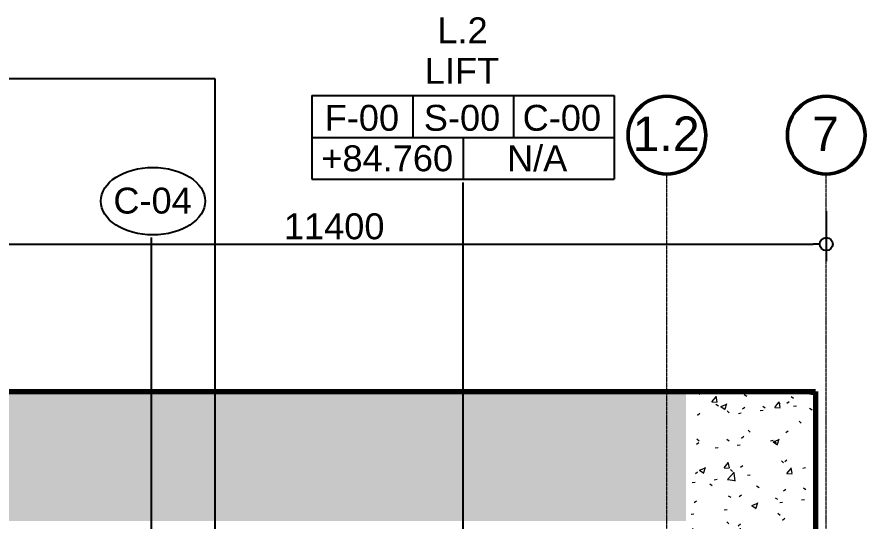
# Model space of a CAD drawing. Header units: millimetres. Extents: x -920231 to -841213, y -17301 to 22361.
# Drawn here: x -856657 to -846832, y 16472 to 22308 of the extents above; entities that cross this region are included whole.
import ezdxf

# ---------------------------------------------------------------- set-up
doc = ezdxf.new("R2010")
doc.units = ezdxf.units.MM
doc.linetypes.add('DPA_Grid _ Level 100', pattern=[10, 5.5, -1.6, 1.3, -1.6])
for name, color, linetype, lineweight in [('A-ANNO-DIMS', 1, 'Continuous', 9), ('A-ANNO-NOTE', 3, 'Continuous', 25), ('A-ROOM-IDEN', 3, 'Continuous', 25), ('A-ROOM-LINE', 3, 'Continuous', 25), ('A-WALL', 5, 'Continuous', 35), ('A-WALL-PATT', 1, 'Continuous', 35), ('S-GRID', 251, 'Continuous', 9), ('S-GRID-IDEN', 3, 'Continuous', 50)]:
    doc.layers.add(name, color=color, linetype=linetype, lineweight=lineweight)
doc.styles.add('Arial', font='arial.ttf', dxfattribs={"height": 400})
doc.styles.add('Arial_2', font='arial.ttf', dxfattribs={"height": 300})
doc.dimstyles.new('DPA-DIM-3_0_C-C', dxfattribs={"dimscale": 304.8, "dimtxt": 306.07782, "dimasz": 0.492126, "dimexe": 0.656168, "dimexo": 0.0625, "dimgap": 0.164042, "dimtad": 1, "dimdec": 0, "dimzin": 0, "dimdsep": 46, "dimtxsty": 'Arial_2', "dimblk1": 'DOTBLANK', "dimblk2": 'DOTBLANK', "dimsah": 1, "dimcen": 0.09, "dimdle": 0.656168, "dimadec": 8, "dimazin": 0, "dimtfac": 1, "dimtdec": 4, "dimtix": 1, "dimtmove": 0, "dimatfit": 3, "dimfxl": 1.312336, "dimfxlon": 1, "dimtvp": 1, "dimtolj": 1, "dimtzin": 0, "dimarcsym": 2})
pattern_1 = [(50, (0, 0), (728.7365, -63.75582), [76.2, -838.2]), (355, (0, 0), (-140.9716, 764.2276), [60.96, -670.56]), (100.451, (60.7, -5.3), (587.77, 700.46675), [64.76, -712.36]), (46.184, (0, 203.2), (1084.3162, -168.171), [114.3, -1257.3]), (96.636, (90.4, 189.2), (949.6099, 989.7098), [97.14, -1068.54]), (351.184, (0, 203.2), (949.6206, 989.7012), [91.44, -1005.84]), (21, (101.6, 152.4), (606.45787, -409.06057), [76.2, -838.2]), (326, (101.6, 152.4), (247.20834, 736.7529), [60.96, -670.56]), (71.451, (152.14, 118.3), (853.66825, 327.68547), [64.76, -712.36]), (37.5, (0, 0), (12.35469, 338.22012), [33.528, -628.904, 33.528, -647.192, -673.1]), (37.5, (0, 0), (12.35469, 338.22012), [-1343.152, 33.528, -639.572]), (7.5, (0, 0), (267.27887, 400.72213), [33.528, -354.584, 33.528, -613.664, -256.54]), (7.5, (0, 0), (267.27887, 400.72213), [-1035.304, 33.528, -223.012]), (327.5, (-226.57, 0), (542.36333, -22.915345), [33.528, -220.472, 33.528, -758.952, -1051.56]), (327.5, (-226.57, 0), (542.36333, -22.915345), [-1046.48, 33.528, -1018.032]), (317.5, (-328.17, 0), (592.51696, 101.7071), [33.528, -296.672, 33.528, -492.76, -746.76]), (317.5, (-328.17, 0), (592.51696, 101.7071), [-856.488, 33.528, -713.232])]

# ---------------------------------------------------------------- blocks, each defined once
blk = doc.blocks.new('DPA_Room Tag Box - Standard-4486259-4230-01 ENLARGED MULTI-PURPOSE LEVEL - REFLECTED CEILING PLAN - SHEET 1')
at = {"layer": 'A-ROOM-LINE'}
for p, q in [((-17.5, -2.936), (-17.5, -12.604)), ((-17.5, -2.936), (17.5, -2.936)), ((-5.833, -2.936), (-5.833, -7.77)), ((5.833, -2.936), (5.833, -7.77)), ((17.5, -2.936), (17.5, -12.604)), ((-17.5, -7.77), (17.5, -7.77)), ((0, -7.77), (0, -12.604)), ((-17.5, -12.604), (17.5, -12.604))]:
    blk.add_line(p, q, dxfattribs=at)
blk = doc.blocks.new('Ceiling Tags - Ceiling Tags-9510765-4230-01 ENLARGED MULTI-PURPOSE LEVEL - REFLECTED CEILING PLAN - SHEET 1')
at = {"layer": 'A-ANNO-NOTE'}
blk.add_ellipse((0, 0), major_axis=(6.049, 0), ratio=0.646436, dxfattribs=at)
blk = doc.blocks.new('Grid - 100 Scale-2291345-4230-01 ENLARGED MULTI-PURPOSE LEVEL - REFLECTED CEILING PLAN - SHEET 1')
at = {"layer": 'S-GRID-IDEN'}
blk.add_circle((0, 0), 4.5, dxfattribs=at)
blk = doc.blocks.new('_DotBlank')
at = {"color": 0, "linetype": 'ByBlock', "lineweight": -2}
blk.add_line((-0.5, 0), (-1, 0), dxfattribs=at)
blk.add_circle((0, 0), 0.5, dxfattribs=at)
blk = doc.blocks.new('*D2199')
at = {"layer": 'A-ANNO-DIMS', "color": 0, "lineweight": -2, "transparency": 16777216}
for p, q in [((11400, 16480.7), (11400, 15899.8)), ((22800, 16480.7), (22800, 15899.8)), ((11550, 16099.8), (22650, 16099.8))]:
    blk.add_line(p, q, dxfattribs=at)
at = {"layer": 'Defpoints', "color": 0, "transparency": 16777216}
for p in [(11400, 16499.8), (22800, 16499.8), (22800, 16099.8)]:
    blk.add_point(p, dxfattribs=at)
at = {"layer": 'A-ANNO-DIMS', "color": 0, "lineweight": -2, "transparency": 16777216, "xscale": 150, "yscale": 150, "zscale": 150, "rotation": 180}
blk.add_blockref('_DotBlank', (11400, 16099.8), dxfattribs=at)
at = {"layer": 'A-ANNO-DIMS', "color": 0, "lineweight": -2, "transparency": 16777216, "xscale": 150, "yscale": 150, "zscale": 150}
blk.add_blockref('_DotBlank', (22800, 16099.8), dxfattribs=at)
at = {"layer": 'A-ANNO-DIMS', "color": 0, "transparency": 16777216, "insert": (17100, 16302.9), "char_height": 300, "width": 1384.414, "attachment_point": 5, "style": 'Arial_2'}
blk.add_mtext('\\A1;11400', dxfattribs=at)
blk = doc.blocks.new('*U2141')
at = {"layer": 'S-GRID', "linetype": 'DPA_Grid _ Level 100'}
for p, q in [((20955, -20855.1), (20955, 16910.1)), ((22800, -20855.1), (22800, 16910.1))]:
    blk.add_line(p, q, dxfattribs=at)
at = {"layer": 'S-GRID-IDEN', "xscale": 99.99999999999993, "yscale": 99.99999999999993, "zscale": 99.99999999999993}
for p in [(20955, 17360.1), (22800, 17360.1)]:
    blk.add_blockref('Grid - 100 Scale-2291345-4230-01 ENLARGED MULTI-PURPOSE LEVEL - REFLECTED CEILING PLAN - SHEET 1', p, dxfattribs=at)
at = {"layer": 'S-GRID-IDEN', "lineweight": 9, "char_height": 400, "attachment_point": 1, "style": 'Arial'}
for s, insert, width in [('1.2', (20557.2, 17576), 945.991), ('7', (22636.7, 17576), 376.793)]:
    blk.add_mtext(s, dxfattribs=dict(at, insert=insert, width=width))
at = {"layer": 'A-ANNO-DIMS'}
dim = blk.add_linear_dim(base=(22800, 16099.8), p1=(11400, 16499.8), p2=(22800, 16499.8), dimstyle='DPA-DIM-3_0_C-C', override={"dimpost": '<>', "dimfxl": 11400}, dxfattribs=at)
dim.commit()
dim.dimension.update_dxf_attribs({"geometry": '*D2199', "text_midpoint": (17100, 16302.9)})

msp = doc.modelspace()

# ---------------------------------------------------------------- hatches: boundary and pattern name
at = {"layer": 'A-WALL-PATT', "lineweight": 9}
h = msp.add_hatch(dxfattribs=at)
h.set_pattern_fill('FP_1', color=256, style=0, pattern_type=2)
h.set_pattern_definition(pattern_1)
h.paths.add_polyline_path([(-865807.8, 16472), (-848907.4, 16472), (-848907.4, 17972), (-895025.4, 17972), (-895025.4, 16472), (-868106.4, 16472)])
h = msp.add_hatch(dxfattribs=at)
h.set_pattern_fill('FP_1', color=256, style=0, pattern_type=2)
h.set_pattern_definition(pattern_1)
h.paths.add_polyline_path([(-848907.4, 16472), (-847407.4, 16472), (-847407.4, 17972), (-848907.4, 17972)])
h = msp.add_hatch(dxfattribs=at)
h.set_pattern_fill('FP_1', color=256, style=0, pattern_type=2)
h.set_pattern_definition(pattern_1)
h.paths.add_polyline_path([(-847419.1, 12414), (-847407.4, 12414), (-847407.4, 16472), (-848907.4, 16472), (-848907.4, 12414)])

# ---------------------------------------------------------------- linework, layer by layer
at = {"layer": 'A-ANNO-NOTE'}
msp.add_line((-855100.2, 12384.9), (-855100.2, 19753.4), dxfattribs=at)
at = {"layer": 'A-ROOM-IDEN'}
for p, q in [((-854361.6, 21590.5), (-859975.8, 21590.5)), ((-854361.6, 14262.6), (-854361.6, 21590.5)), ((-851489.4, 5651.1), (-851489.4, 20390.5))]:
    msp.add_line(p, q, dxfattribs=at)
at = {"layer": 'A-WALL', "color": 7, "lineweight": 70}
for p, q in [((-895025.4, 17972), (-848907.4, 17972)), ((-848907.4, 17972), (-847407.4, 17972)), ((-847407.4, 17972), (-847407.4, 16472)), ((-847407.4, 16472), (-847407.4, 13914))]:
    msp.add_line(p, q, dxfattribs=at)

# ---------------------------------------------------------------- block references
msp.add_blockref('*U2141', (-870082.4, 3579))
at = {"layer": 'A-ANNO-NOTE', "xscale": 100, "yscale": 100, "zscale": 100}
msp.add_blockref('Ceiling Tags - Ceiling Tags-9510765-4230-01 ENLARGED MULTI-PURPOSE LEVEL - REFLECTED CEILING PLAN - SHEET 1', (-855082, 20175.4), dxfattribs=at)
at = {"layer": 'A-ROOM-IDEN', "xscale": 99.99999999999993, "yscale": 99.99999999999993, "zscale": 99.99999999999993}
msp.add_blockref('DPA_Room Tag Box - Standard-4486259-4230-01 ENLARGED MULTI-PURPOSE LEVEL - REFLECTED CEILING PLAN - SHEET 1', (-851489.4, 21690.5), dxfattribs=at)

# ---------------------------------------------------------------- texts
at = {"layer": 'A-ANNO-NOTE', "lineweight": 9, "insert": (-855540.4, 20331.6), "char_height": 300, "width": 1114.346, "attachment_point": 1, "style": 'Arial_2'}
msp.add_mtext('C-04', dxfattribs=at)
at = {"layer": 'A-ROOM-IDEN', "lineweight": 9, "char_height": 300, "attachment_point": 1, "style": 'Arial_2'}
for s, insert, width in [('L.2', (-851786.5, 22303.1), 721.519), ('LIFT', (-851932.9, 21834.3), 1066.244), ('F-00', (-853092.1, 21290), 1058.227), ('S-00', (-851943.9, 21290), 1090.295), ('C-00', (-850798.8, 21290), 1114.346), ('N/A', (-850980.3, 20821.3), 857.806), ('+84.760', (-853131.2, 20821.3), 1883.966)]:
    msp.add_mtext(s, dxfattribs=dict(at, insert=insert, width=width))

doc.saveas('drawing.dxf')
